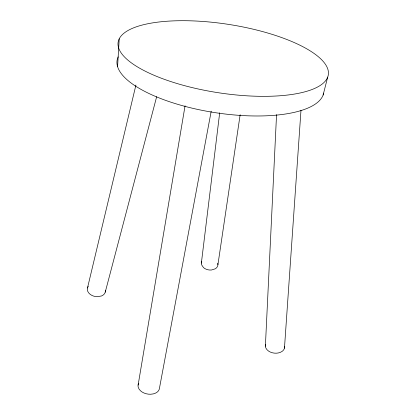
<?xml version="1.0" encoding="UTF-8"?>
<svg xmlns="http://www.w3.org/2000/svg" width="415" height="415" viewBox="0 0 415 415"><rect width="100%" height="100%" fill="white"/><g stroke="black" fill="none" stroke-linecap="round" stroke-linejoin="round"><path stroke-width="0.62" d="M265.382 346.224L276.551 114.618M117.585 66.613L119.219 38.849M284.462 348.169L300.989 110.224M201.363 263.136L219.685 112.776M217.911 264.765L240.155 114.701M138.112 385.094L185.064 105.773M211.204 111.199L159.448 388.295A10.567 7.257 9 0 1 155.729 393.036L153.358 393.892L150.655 394.25A10.904 7.486 9 0 1 140.467 390.759L138.984 388.969L138.179 387.034A10.567 7.257 9 0 1 138.766 383.278M87.492 287.984L135.923 85.049M323.129 94.999L327.684 77.143A106.344 34.549 8.8 0 0 181.926 20.703A106.344 34.549 8.8 0 0 160.055 77.724A106.344 34.549 8.8 0 0 327.684 77.143M105.244 292.15L156.668 96.695M88.271 286.449A9.317 6.531 11.5 0 0 87.316 289.67L87.767 291.392L88.81 293.037A9.026 6.334 11.4 0 0 97.017 296.709L101.473 295.994A9.317 6.531 11.4 0 0 105.358 290.464M284.586 346.401A9.867 6.827 6.7 0 1 282.314 351.235L280.421 352.319L278.149 352.994A9.561 6.614 6.7 0 1 268.598 351.106L266.944 349.658L265.849 347.993A9.872 6.827 6.7 0 1 265.574 344.476M217.688 263.188A8.144 5.924 8 0 1 215.302 268.796L211.494 270.004A8.409 6.111 8 0 1 203.521 267.634L201.545 264.713A8.144 5.924 8 0 1 201.752 261.616M323.679 93.126A104.59 36.608 8.8 0 1 208.683 111.583A104.59 36.608 8.8 0 1 118.166 56.886"/></g></svg>
